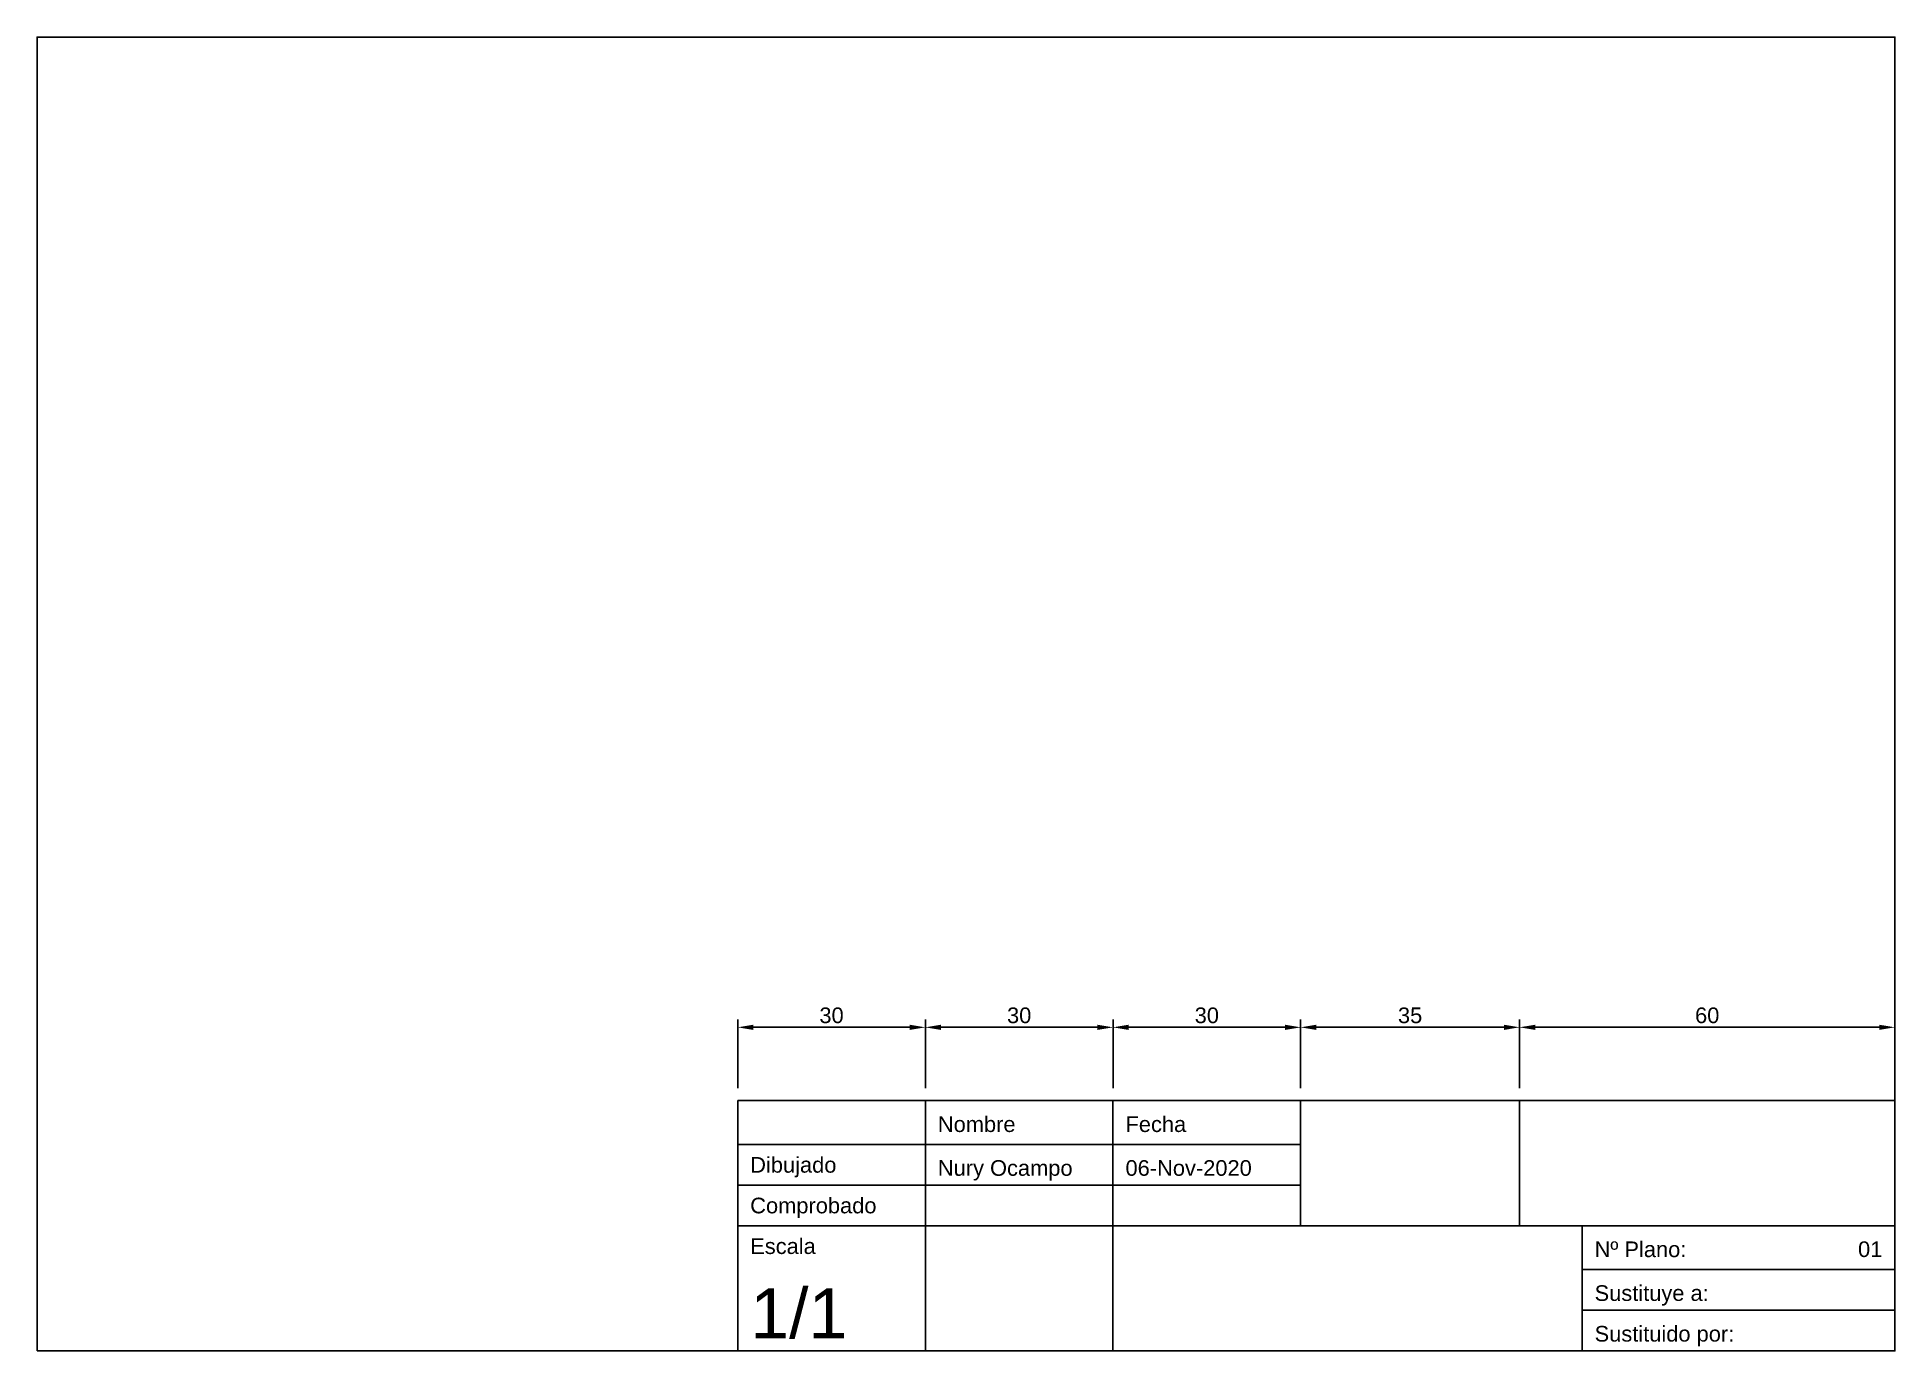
# Model space of a CAD drawing. Header units: millimetres. Extents: x 24866 to 25163, y 6120 to 6330.
import ezdxf
from ezdxf.enums import TextEntityAlignment as Align

# ---------------------------------------------------------------- set-up
doc = ezdxf.new("R2010")
doc.units = ezdxf.units.MM
doc.layers.add('Cotas', color=221, linetype='Continuous')
doc.styles.get("Standard").update_dxf_attribs({"font": 'arial.ttf'})
doc.dimstyles.new('ISO-25', dxfattribs={"dimtxt": 2.5, "dimasz": 2.5, "dimexe": 1.25, "dimexo": 2, "dimtad": 1, "dimtxsty": 'Standard', "dimcen": 2.5, "dimadec": 0, "dimazin": 0, "dimtfac": 1, "dimtmove": 0, "dimatfit": 3, "dimfxl": 1, "dimarcsym": 0})

# ---------------------------------------------------------------- blocks, each defined once
blk = doc.blocks.new('*D2')
at = {"layer": 'Cotas', "color": 0, "lineweight": -2, "transparency": 16777216}
for p, q in [((24978.29, 6162.34), (24978.29, 6173.31)), ((24980.79, 6172.06), (25005.79, 6172.06)), ((25008.29, 6162.34), (25008.29, 6173.31))]:
    blk.add_line(p, q, dxfattribs=at)
at = {"layer": 'Cotas', "color": 0, "transparency": 16777216}
for points in [[(24980.79, 6172.47), (24980.79, 6171.64), (24978.29, 6172.06)], [(25005.79, 6172.47), (25005.79, 6171.64), (25008.29, 6172.06)]]:
    blk.add_solid(points, dxfattribs=at)
at = {"layer": 'Defpoints', "color": 0, "transparency": 16777216}
for p in [(25008.29, 6172.06), (24978.29, 6160.34), (25008.29, 6160.34)]:
    blk.add_point(p, dxfattribs=at)
at = {"layer": 'Cotas', "color": 0, "transparency": 16777216, "insert": (24993.29, 6173.96), "char_height": 2.5, "attachment_point": 5}
blk.add_mtext('30', dxfattribs=at)
blk = doc.blocks.new('*D3')
at = {"layer": 'Cotas', "color": 0, "lineweight": -2, "transparency": 16777216}
for p, q in [((25008.29, 6162.34), (25008.29, 6173.31)), ((25010.79, 6172.06), (25035.79, 6172.06)), ((25038.29, 6162.34), (25038.29, 6173.31))]:
    blk.add_line(p, q, dxfattribs=at)
at = {"layer": 'Cotas', "color": 0, "transparency": 16777216}
for points in [[(25010.79, 6172.47), (25010.79, 6171.64), (25008.29, 6172.06)], [(25035.79, 6172.47), (25035.79, 6171.64), (25038.29, 6172.06)]]:
    blk.add_solid(points, dxfattribs=at)
at = {"layer": 'Defpoints', "color": 0, "transparency": 16777216}
for p in [(25038.29, 6172.06), (25008.29, 6160.34), (25038.29, 6160.34)]:
    blk.add_point(p, dxfattribs=at)
at = {"layer": 'Cotas', "color": 0, "transparency": 16777216, "insert": (25023.29, 6173.96), "char_height": 2.5, "attachment_point": 5}
blk.add_mtext('30', dxfattribs=at)
blk = doc.blocks.new('*D4')
at = {"layer": 'Cotas', "color": 0, "lineweight": -2, "transparency": 16777216}
for p, q in [((25038.29, 6162.34), (25038.29, 6173.31)), ((25040.79, 6172.06), (25065.79, 6172.06)), ((25068.29, 6162.34), (25068.29, 6173.31))]:
    blk.add_line(p, q, dxfattribs=at)
at = {"layer": 'Cotas', "color": 0, "transparency": 16777216}
for points in [[(25040.79, 6172.47), (25040.79, 6171.64), (25038.29, 6172.06)], [(25065.79, 6172.47), (25065.79, 6171.64), (25068.29, 6172.06)]]:
    blk.add_solid(points, dxfattribs=at)
at = {"layer": 'Defpoints', "color": 0, "transparency": 16777216}
for p in [(25068.29, 6172.06), (25038.29, 6160.34), (25068.29, 6160.34)]:
    blk.add_point(p, dxfattribs=at)
at = {"layer": 'Cotas', "color": 0, "transparency": 16777216, "insert": (25053.29, 6173.96), "char_height": 2.5, "attachment_point": 5}
blk.add_mtext('30', dxfattribs=at)
blk = doc.blocks.new('*D5')
at = {"layer": 'Cotas', "color": 0, "lineweight": -2, "transparency": 16777216}
for p, q in [((25068.29, 6162.34), (25068.29, 6173.31)), ((25070.79, 6172.06), (25100.79, 6172.06)), ((25103.29, 6162.34), (25103.29, 6173.31))]:
    blk.add_line(p, q, dxfattribs=at)
at = {"layer": 'Cotas', "color": 0, "transparency": 16777216}
for points in [[(25070.79, 6172.47), (25070.79, 6171.64), (25068.29, 6172.06)], [(25100.79, 6172.47), (25100.79, 6171.64), (25103.29, 6172.06)]]:
    blk.add_solid(points, dxfattribs=at)
at = {"layer": 'Defpoints', "color": 0, "transparency": 16777216}
for p in [(25103.29, 6172.06), (25068.29, 6160.34), (25103.29, 6160.34)]:
    blk.add_point(p, dxfattribs=at)
at = {"layer": 'Cotas', "color": 0, "transparency": 16777216, "insert": (25085.79, 6173.96), "char_height": 2.5, "attachment_point": 5}
blk.add_mtext('35', dxfattribs=at)
blk = doc.blocks.new('*D6')
at = {"layer": 'Cotas', "color": 0, "lineweight": -2, "transparency": 16777216}
for p, q in [((25103.29, 6162.34), (25103.29, 6173.31)), ((25105.79, 6172.06), (25160.79, 6172.06)), ((25163.29, 6162.34), (25163.29, 6173.31))]:
    blk.add_line(p, q, dxfattribs=at)
at = {"layer": 'Cotas', "color": 0, "transparency": 16777216}
for points in [[(25105.79, 6172.47), (25105.79, 6171.64), (25103.29, 6172.06)], [(25160.79, 6172.47), (25160.79, 6171.64), (25163.29, 6172.06)]]:
    blk.add_solid(points, dxfattribs=at)
at = {"layer": 'Defpoints', "color": 0, "transparency": 16777216}
for p in [(25163.29, 6172.06), (25103.29, 6160.34), (25163.29, 6160.34)]:
    blk.add_point(p, dxfattribs=at)
at = {"layer": 'Cotas', "color": 0, "transparency": 16777216, "insert": (25133.29, 6173.96), "char_height": 2.5, "attachment_point": 5}
blk.add_mtext('60', dxfattribs=at)

msp = doc.modelspace()

# ---------------------------------------------------------------- linework, layer by layer
for p, q in [((24978.288, 6160.341), (25008.288, 6160.341)), ((24978.288, 6153.341), (24978.288, 6160.341)), ((25008.288, 6160.341), (25038.288, 6160.341)), ((25008.288, 6160.341), (25008.288, 6120.341)), ((25008.288, 6160.341), (25008.288, 6120.341)), ((25038.288, 6160.341), (25068.288, 6160.341)), ((25038.288, 6160.341), (25038.288, 6120.341)), ((25038.288, 6160.341), (25038.288, 6120.341)), ((25068.288, 6160.341), (25103.288, 6160.341)), ((25068.288, 6160.341), (25068.288, 6140.341)), ((25068.288, 6160.341), (25068.288, 6140.341)), ((25103.288, 6160.341), (25163.288, 6160.341)), ((25103.288, 6160.341), (25103.288, 6140.341)), ((25163.288, 6160.341), (25163.288, 6140.341)), ((24978.288, 6155.323), (24978.288, 6155.323)), ((24978.288, 6155.323), (24978.288, 6155.323)), ((24978.288, 6155.323), (24978.288, 6155.323)), ((24978.288, 6146.841), (24978.288, 6153.341)), ((24978.288, 6153.341), (25008.288, 6153.341)), ((25008.288, 6153.341), (25038.288, 6153.341)), ((25038.288, 6153.341), (25068.288, 6153.341)), ((24978.288, 6140.341), (24978.288, 6146.841)), ((24978.288, 6146.841), (25008.288, 6146.841)), ((25008.288, 6146.841), (25038.288, 6146.841)), ((25038.288, 6146.841), (25068.288, 6146.841)), ((24978.288, 6120.341), (24978.288, 6140.341)), ((24978.288, 6140.341), (25008.288, 6140.341)), ((25008.288, 6140.341), (25038.288, 6140.341)), ((25038.288, 6140.341), (25068.288, 6140.341)), ((25068.288, 6140.341), (25113.288, 6140.341)), ((25113.288, 6140.341), (25113.288, 6120.341)), ((25163.288, 6140.341), (25113.288, 6140.341)), ((25163.288, 6140.341), (25163.288, 6133.341)), ((25113.288, 6133.341), (25143.288, 6133.341)), ((25143.288, 6133.341), (25163.288, 6133.341)), ((25163.288, 6133.341), (25163.288, 6126.841)), ((25113.288, 6126.841), (25143.288, 6126.841)), ((25143.288, 6126.841), (25163.288, 6126.841)), ((25163.288, 6126.841), (25163.288, 6120.341)), ((25163.288, 6120.341), (24978.288, 6120.341)), ((25113.288, 6120.341), (25143.288, 6120.341))]:
    msp.add_line(p, q)
msp.add_lwpolyline([(24866.288, 6120.341), (25163.288, 6120.341), (25163.288, 6330.341), (24866.288, 6330.341)], close=True)

# ---------------------------------------------------------------- texts
for s, height, p in [('Nombre', 2.5, (25010.288, 6155.323)), ('Fecha', 2.5, (25040.288, 6155.323)), ('Dibujado', 2.5, (24980.288, 6148.823)), ('Nury Ocampo', 2.5, (25010.288, 6148.323)), ('06-Nov-2020', 2.5, (25040.288, 6148.323)), ('Comprobado', 2.5, (24980.288, 6142.323)), ('Escala', 2.5, (24980.288, 6135.823)), ('Nº Plano:', 2.5, (25115.288, 6135.323)), ('1/1', 8, (24980.288, 6122.323)), ('Sustituye a:', 2.5, (25115.288, 6128.323)), ('Sustituido por:', 2.5, (25115.288, 6121.823))]:
    msp.add_text(s, height=height).set_placement(p)
msp.add_text('01', height=2.5).set_placement((25161.288, 6135.341), align=Align.RIGHT)

# ---------------------------------------------------------------- dimensions: what is measured, and where the dimension line sits
at = {"layer": 'Cotas'}
dim = msp.add_linear_dim(base=(25008.288, 6172.057), p1=(24978.288, 6160.341), p2=(25008.288, 6160.341), dimstyle='ISO-25', dxfattribs=at)
dim.commit()
dim.dimension.update_dxf_attribs({"geometry": '*D2', "text_midpoint": (24993.288, 6173.959)})
for base, p1, p2, picture, middle in [((25038.288, 6172.057), (25008.288, 6160.341), (25038.288, 6160.341), '*D3', (25023.288, 6173.959)), ((25068.288, 6172.057), (25038.288, 6160.341), (25068.288, 6160.341), '*D4', (25053.288, 6173.959)), ((25103.288, 6172.057), (25068.288, 6160.341), (25103.288, 6160.341), '*D5', (25085.788, 6173.959)), ((25163.288, 6172.057), (25103.288, 6160.341), (25163.288, 6160.341), '*D6', (25133.288, 6173.958))]:
    dim = msp.add_linear_dim(base=base, p1=p1, p2=p2, dimstyle='ISO-25', override={"dimtmove": 1}, dxfattribs=at)
    dim.commit()
    dim.dimension.update_dxf_attribs({"geometry": picture, "text_midpoint": middle})

doc.saveas('drawing.dxf')
